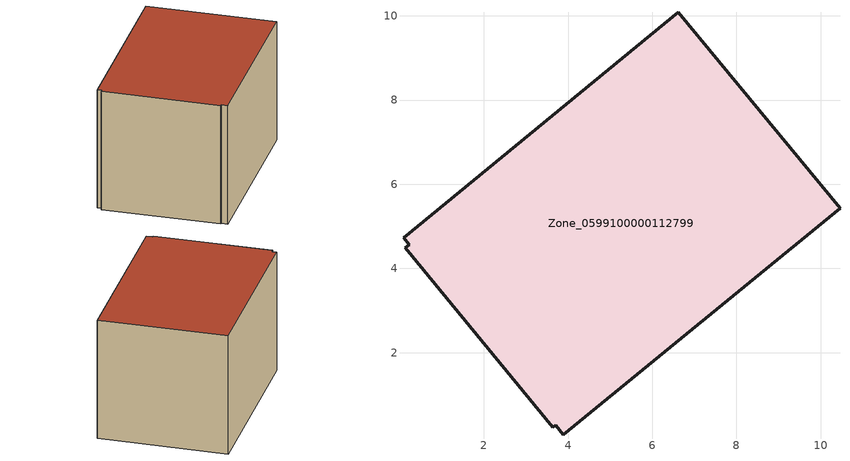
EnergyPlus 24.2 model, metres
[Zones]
Zone_0599100000112799
 floor ground (C_G): 3.89,0.05 3.7,0.28 3.64,0.23 0.14,4.49 0.23,4.57 0.09,4.74 6.62,10.09 10.46,5.43 z3.14
 wall outside (C_F): 6.62,10.09 0.09,4.74 0.23,4.57 0.14,4.49 3.64,0.23 3.7,0.28 3.89,0.05 10.46,5.43 6.62,10.09 z3.14:9.06
 roof outside (C_R): 3.64,0.23 3.7,0.28 3.89,0.05 10.46,5.43 6.62,10.09 0.09,4.74 0.23,4.57 0.14,4.49 z9.06
[BUILDING]
Pand.0599100000112799: North Axis=0; Terrain=City; Loads Convergence Tolerance Value=0.04; Temperature Convergence Tolerance Value=0.4; Solar Distribution=FullExterior; Maximum Number of Warmup Days=25; Minimum Number of Warmup Days=1
[Site:Location]
Rotterdam.The.Hague.AP_ZH_NLD Design_Conditions: Latitude=51.96; Longitude=4.45; Time Zone=1; Elevation=-4.5
[SITE:GROUNDTEMPERATURE:BUILDINGSURFACE]
18, 18, 18, 18, 18, 18, 18, 18, 18, 18, 18, 18
[MATERIAL] Thermal Absorptance=0.9; Solar Absorptance=0.7; Visible Absorptance=0.7
Name | Roughness | Thickness | Conductivity | Density | Specific Heat
G.TI.1946-1964 | MediumSmooth | 0.15 | 1 | 540 | 1210
F.TI.1946-1964 | Rough | 0.3 | 0.857143 | 1920 | 840
R.TI.1946-1964 | MediumRough | 0.2 | 0.277778 | 1500 | 1000
[CONSTRUCTION]
C_G: G.TI.1946-1964
C_F: F.TI.1946-1964
C_R: R.TI.1946-1964
[ZONE]
Zone_0599100000112799: Type=1; Multiplier=1; Ceiling Height=Autocalculate; Volume=Autocalculate; Floor Area=autocalculate; Part of Total Floor Area=Yes
[ZONEINFILTRATION:DESIGNFLOWRATE]
Infil_Zone_0599100000112799: Zone or ZoneList or Space or SpaceList=Zone_0599100000112799; Schedule=AlwaysOn; Design Flow Rate Calculation Method=Flow/Area; Flow Rate per Floor Area=0.003; Constant Term Coefficient=1; Temperature Term Coefficient=0; Velocity Term Coefficient=0; Velocity Squared Term Coefficient=0
[HVACTEMPLATE:ZONE:IDEALLOADSAIRSYSTEM]
Zone_0599100000112799: Maximum Heating Supply Air Temperature=50; Minimum Cooling Supply Air Temperature=13; Maximum Heating Supply Air Humidity Ratio=0.0156; Minimum Cooling Supply Air Humidity Ratio=0.0077; Heating Limit=NoLimit; Cooling Limit=NoLimit; Dehumidification Control Type=ConstantSensibleHeatRatio; Cooling Sensible Heat Ratio=0.7; Dehumidification Setpoint=60; Humidification Control Type=None; Humidification Setpoint=30; Outdoor Air Method=None; Outdoor Air Flow Rate per Person=0.00944; Outdoor Air Flow Rate per Zone Floor Area=0; Outdoor Air Flow Rate per Zone=0; Demand Controlled Ventilation Type=None; Outdoor Air Economizer Type=NoEconomizer; Heat Recovery Type=None; Sensible Heat Recovery Effectiveness=0.7; Latent Heat Recovery Effectiveness=0.65
[ZONECONTROL:THERMOSTAT]
ThermostatControl_Zone_0599100000112799: Zone or ZoneList=Zone_0599100000112799; Control Type Schedule=DualSetpointControlType; Control 1=Thermostat_Zone_0599100000112799; Temperature Difference Between Cutout And Setpoint=0
[THERMOSTATSETPOINT:DUALSETPOINT]
Thermostat_Zone_0599100000112799: Heating Setpoint Temperature Schedule=HeatingSetpoint_Zone_0599100000112799; Cooling Setpoint Temperature Schedule=CoolingSetpoint_Zone_0599100000112799
[SCHEDULE:COMPACT]
HeatingSetpoint_Zone_0599100000112799: Through: 12/31, For: AllDays, Until: 24:00, 21
CoolingSetpoint_Zone_0599100000112799: Through: 12/31, For: AllDays, Until: 24:00, 24
DualSetpointControlType: Through: 12/31, For: AllDays, Until: 24:00, 4
AlwaysOn: Through: 12/31, For: AllDays, Until: 24:00, 1
